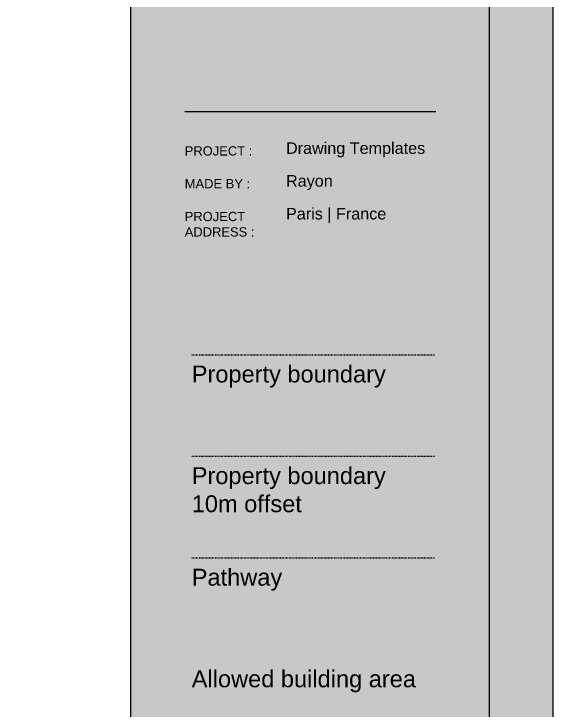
# Model space of a CAD drawing. Header units: metres. Extents: x 183920 to 188551, y 20757 to 23715.
# Drawn here: x 184543.1 to 184617.4, y 20919.7 to 21015.7 of the extents above; entities that cross this region are included whole.
import ezdxf

# ---------------------------------------------------------------- set-up
doc = ezdxf.new("R2010")
doc.units = ezdxf.units.M
for name, pattern in [('Light Grey Page Line', [0]), ('Page Lines', [0]), ('Path', [0.001111, 0.0003175, -0.00015875, 0.0003175, -0.00015875, 0, -0.00015875]), ('Property boundary', [0.001111, 0.0003175, -0.00015875, 0.0003175, -0.00015875, 0, -0.00015875]), ('Style', [0.001111, 0.0003175, -0.00015875, 0.0003175, -0.00015875, 0, -0.00015875])]:
    doc.linetypes.add(name, pattern=pattern)
doc.layers.add('Imported blocks_1', color=7, linetype='Continuous', true_color=0xc57dd9)
doc.layers.add('Title blocks & Legend', color=7, linetype='Continuous', true_color=0xf890f8)
doc.styles.add('Style_5', font='', dxfattribs={"height": 4.2})
doc.styles.add('Text M A3', font='', dxfattribs={"height": 0.0015})
doc.styles.add('Text S A3', font='', dxfattribs={"height": 0.0012})
doc.styles.get('Style_5').set_extended_font_data('arial')
doc.styles.get('Text M A3').set_extended_font_data('arial')
doc.styles.get('Text S A3').set_extended_font_data('arial')

# ---------------------------------------------------------------- blocks, each defined once
blk = doc.blocks.new('ScaledText_2')
at = {"layer": 'Title blocks & Legend', "insert": (185691.74, 20079.07), "char_height": 4.2, "width": 57.151, "attachment_point": 1, "style": 'Style_5'}
blk.add_mtext('Property boundary', dxfattribs=at)
blk = doc.blocks.new('ScaledText_4')
at = {"layer": 'Imported blocks_1', "insert": (-162.880431, 30.853871), "char_height": 0.0012, "width": 0.00964615, "attachment_point": 1, "style": 'Text S A3'}
blk.add_mtext('PROJECT :', dxfattribs=at)
blk = doc.blocks.new('ScaledText_14')
at = {"layer": 'Imported blocks_1', "insert": (-162.880431, 30.861664), "char_height": 0.0012, "width": 0.00925962, "attachment_point": 1, "style": 'Text S A3'}
blk.add_mtext('MADE BY :', dxfattribs=at)
blk = doc.blocks.new('ScaledText_25')
at = {"layer": 'Imported blocks_1', "insert": (-163.009085, 30.855675), "char_height": 0.0015, "width": 0.00685096, "attachment_point": 1, "style": 'Text M A3'}
blk.add_mtext('Rayon', dxfattribs=at)
blk = doc.blocks.new('ScaledText_47')
at = {"layer": 'Imported blocks_1', "insert": (-163.009085, 30.847882), "char_height": 0.0015, "width": 0.02431889, "attachment_point": 1, "style": 'Text M A3'}
blk.add_mtext('Drawing Templates', dxfattribs=at)
blk = doc.blocks.new('A3  Title block minimal vertical')
at = {"layer": 'Imported blocks_1', "transparency": 33554483}
blk.add_hatch(color=256, dxfattribs=at).paths.add_polyline_path([(-0.209931, -0.148302), (-0.200532, -0.139056), (-0.200532, 0.13995), (0.155061, 0.13995), (0.155061, -0.139056), (-0.200532, -0.139056), (-0.209931, -0.148302), (0.209931, -0.148302), (0.209931, 0.148302), (-0.209931, 0.148302), (-0.209931, -0.148302)], flags=0)
at = {"layer": 'Imported blocks_1', "linetype": 'Page Lines'}
blk.add_lwpolyline([(-0.209931, -0.148302), (0.209931, -0.148302), (0.209931, 0.148302), (-0.209931, 0.148302), (-0.209931, -0.148302)], close=True, dxfattribs=at)
at = {"layer": 'Imported blocks_1', "linetype": 'Light Grey Page Line'}
blk.add_lwpolyline([(-0.200532, -0.139056), (0.201692, -0.139056), (0.201692, 0.13995), (-0.200532, 0.13995), (-0.200532, -0.139056)], close=True, dxfattribs=at)
at = {"layer": 'Imported blocks_1', "linetype": 'Page Lines'}
for points in [[(0.155061, 0.13995), (0.155061, -0.139056)], [(0.162089, 0.082293), (0.194696, 0.082293)]]:
    blk.add_lwpolyline(points, dxfattribs=at)
blk = doc.blocks.new('ScaledText_71')
at = {"layer": 'Title blocks & Legend', "insert": (185691.74, 20079.07), "char_height": 4.2, "width": 90, "attachment_point": 1, "style": 'Style_5'}
blk.add_mtext('Allowed building area', dxfattribs=at)
blk = doc.blocks.new('ScaledText_72')
at = {"layer": 'Title blocks & Legend', "insert": (185691.74, 20079.07), "char_height": 4.2, "width": 57.151, "attachment_point": 1, "style": 'Style_5'}
blk.add_mtext('Property boundary\\P10m offset', dxfattribs=at)
blk = doc.blocks.new('ScaledText_75')
at = {"layer": 'Imported blocks_1', "insert": (-163.009085, 30.863468), "char_height": 0.0015, "width": 0.01540385, "attachment_point": 1, "style": 'Text M A3'}
blk.add_mtext('Paris | France ', dxfattribs=at)
blk = doc.blocks.new('ScaledText_95')
at = {"layer": 'Imported blocks_1', "insert": (-162.880431, 30.869457), "char_height": 0.0012, "width": 0.01531381, "attachment_point": 1, "style": 'Text S A3'}
blk.add_mtext('PROJECT ADDRESS :', dxfattribs=at)
blk = doc.blocks.new('ScaledText_111')
at = {"layer": 'Title blocks & Legend', "insert": (185691.74, 20079.07), "char_height": 4.2, "width": 26.5394, "attachment_point": 1, "style": 'Style_5'}
blk.add_mtext('Pathway', dxfattribs=at)

msp = doc.modelspace()

# ---------------------------------------------------------------- hatches: boundary and pattern name
at = {"layer": 'Title blocks & Legend', "transparency": 33554483}
msp.add_hatch(color=256, dxfattribs=at).paths.add_polyline_path([(184567.583, 20925.162), (184601.024, 20925.162), (184601.024, 20931.209), (184567.583, 20931.209), (184567.583, 20925.162)], flags=0)

# ---------------------------------------------------------------- linework, layer by layer
at = {"layer": 'Title blocks & Legend', "linetype": 'Property boundary'}
msp.add_lwpolyline([(184567.589, 20968.684), (184601.024, 20968.684)], dxfattribs=at)
at = {"layer": 'Title blocks & Legend', "linetype": 'Style'}
msp.add_lwpolyline([(184567.589, 20954.678), (184601.024, 20954.678)], dxfattribs=at)
at = {"layer": 'Title blocks & Legend', "linetype": 'Path'}
msp.add_lwpolyline([(184567.589, 20940.672), (184601.024, 20940.672)], dxfattribs=at)

# ---------------------------------------------------------------- block references
at = {"layer": 'Imported blocks_1', "yscale": 1062.975773071686}
for name, p, xscale in [('ScaledText_4', (357396.485, -11799.502), 1061.084303660721), ('ScaledText_47', (357546.954, -11792.591), 1061.084303662061), ('ScaledText_14', (357396.485, -11812.308), 1061.084303660721), ('ScaledText_25', (357546.954, -11805.396), 1061.084303660721), ('ScaledText_75', (357546.954, -11818.202), 1061.084303660721), ('ScaledText_95', (357396.485, -11825.113), 1061.084303660437)]:
    msp.add_blockref(name, p, dxfattribs=dict(at, xscale=xscale))
at = {"layer": 'Title blocks & Legend'}
for name, p, xscale, yscale in [('A3  Title block minimal vertical', (184394.627, 20914.719), 1061.084303660721, 1062.975773071686), ('ScaledText_2', (81675.641, 9841.352), 0.5541007879359146, 0.5541007879359146), ('ScaledText_72', (81675.641, 9827.346), 0.5541007879359146, 0.5541007879359146), ('ScaledText_111', (81675.641, 9813.34), 0.5541007879359146, 0.5541007879359146), ('ScaledText_71', (81675.641, 9799.333), 0.5541007879359464, 0.5541007879359146)]:
    msp.add_blockref(name, p, dxfattribs=dict(at, xscale=xscale, yscale=yscale))

doc.saveas('drawing.dxf')
